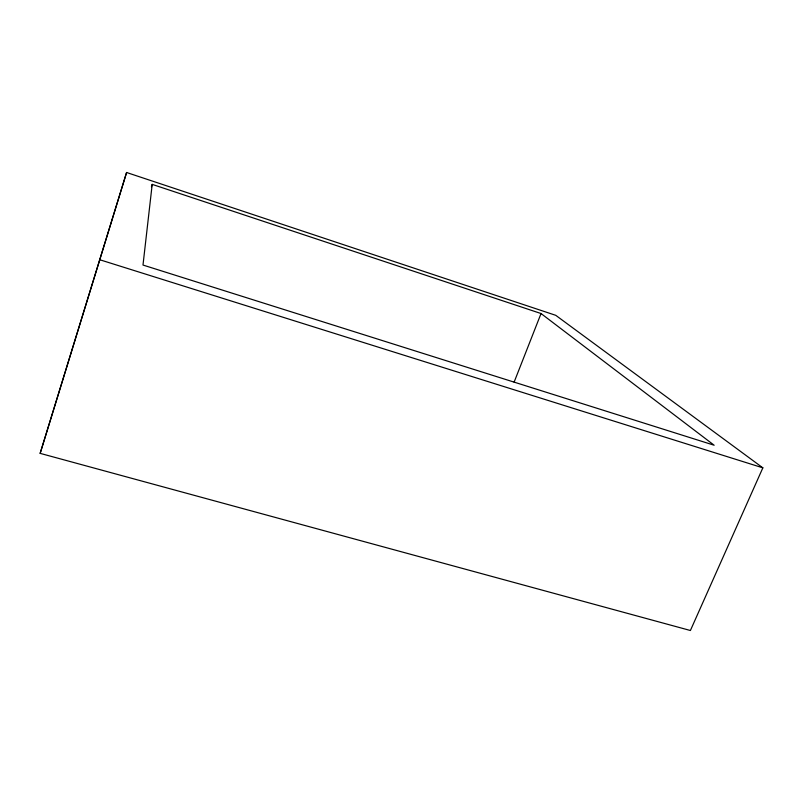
<?xml version="1.0" encoding="UTF-8"?>
<svg xmlns="http://www.w3.org/2000/svg" width="803" height="803" viewBox="0 0 803 803"><rect width="100%" height="100%" fill="white"/><g stroke="black" fill="none" stroke-linecap="round" stroke-linejoin="round"><path stroke-width="1.2" d="M152.199 184.379L142.994 265.05L714.158 445.233L541.041 313.531L152.199 184.379L151.446 186.758M40.15 453.364L126.593 172.494L555.746 315.318L762.85 467.838L690.399 630.506L40.15 453.364L126.593 172.494M514.121 382.128L541.041 313.531M99.984 259.811L762.85 467.838"/></g></svg>
